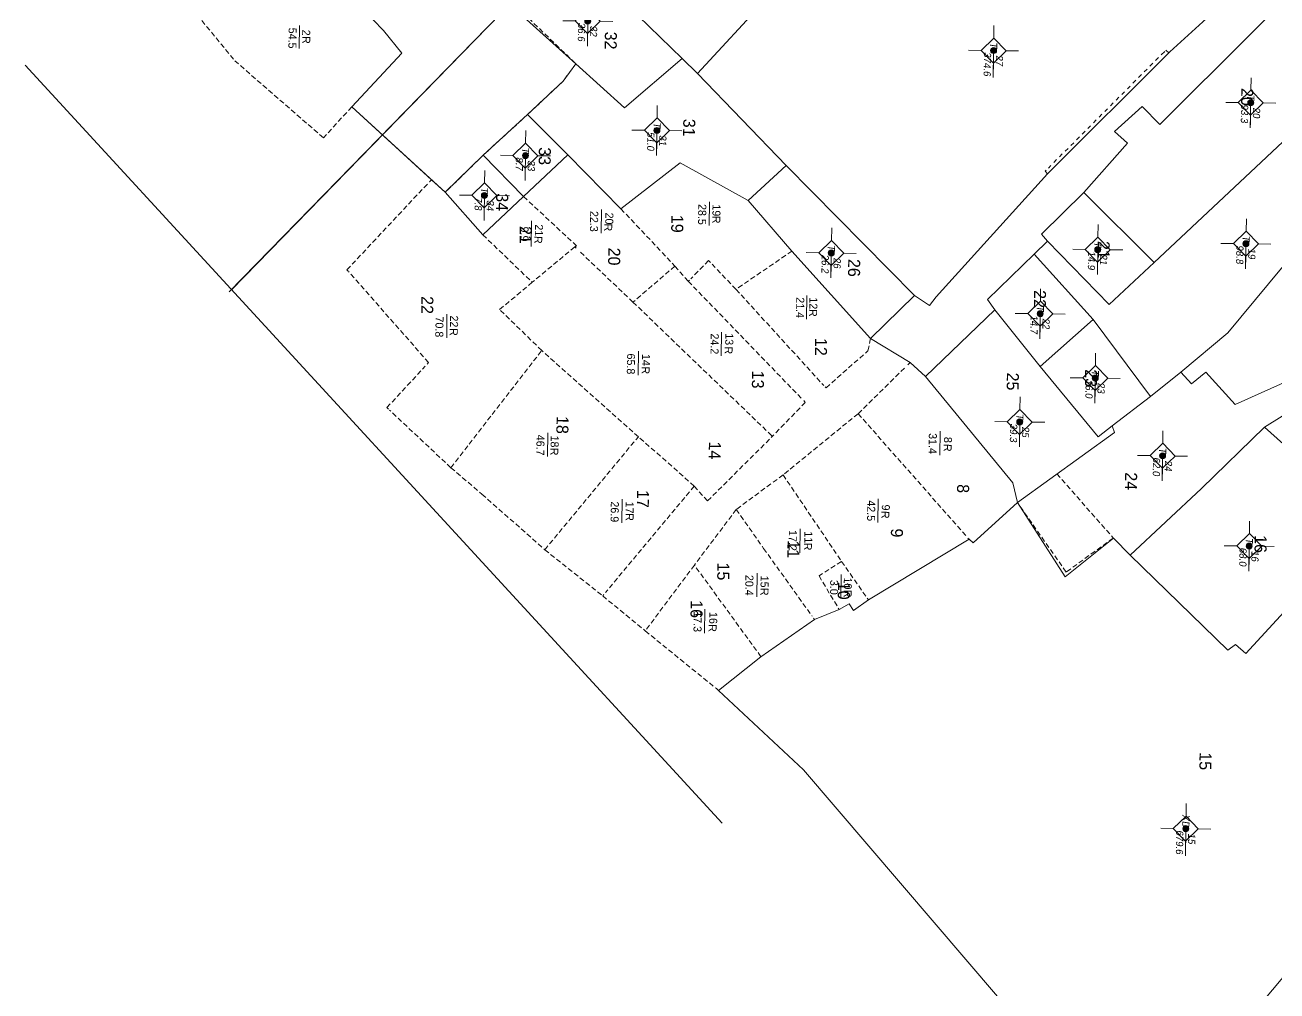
# Model space of a CAD drawing. Extents: x 601689 to 602595, y 1189742 to 1190763.
# Drawn here: x 601788 to 601850.6, y 1190399.6 to 1190447.8 of the extents above; entities that cross this region are included whole.
import ezdxf
from ezdxf.enums import TextEntityAlignment as Align

# ---------------------------------------------------------------- set-up
doc = ezdxf.new("R2010")
doc.units = 0
doc.header["$MEASUREMENT"] = 0
doc.linetypes.add('HIDDEN', pattern=[0.375, 0.25, -0.125])
for name, color, linetype in [('10', 250, 'Continuous'), ('11', 7, 'Continuous'), ('13', 7, 'Continuous'), ('14', 7, 'Continuous'), ('22', 7, 'Continuous'), ('31', 7, 'Continuous'), ('53', 7, 'Continuous'), ('54', 7, 'Continuous'), ('55', 7, 'Continuous'), ('57', 7, 'Continuous'), ('60', 7, 'Continuous'), ('CONSTRUCTION_CLASS', 7, 'Continuous')]:
    doc.layers.add(name, color=color, linetype=linetype)
doc.layers.get('0').off()
doc.styles.add('TXT', font='vnshx.shx')

# ---------------------------------------------------------------- blocks, each defined once
blk = doc.blocks.new('BDONG')
at = {"color": 7, "linetype": 'Continuous', "lineweight": 0}
for p, q in [((0, 0), (0, -1.508)), ((0, 0), (2.759, 0)), ((0.342, 0), (0.342, -1.508)), ((0.797, 0), (0.797, -1.508)), ((1.274, 0), (1.274, -1.508)), ((1.73, 0), (1.73, -1.508)), ((1.753, 0), (1.753, -1.508)), ((2.072, 0), (2.072, -1.508)), ((2.759, 0), (2.759, -1.508)), ((0, -0.308), (1.73, -0.308)), ((0, -0.458), (1.73, -0.458)), ((0, -0.608), (1.73, -0.608)), ((1.753, -0.308), (2.759, -0.308)), ((1.753, -0.458), (2.759, -0.458)), ((1.753, -0.608), (2.759, -0.608)), ((0, -0.758), (1.73, -0.758)), ((0, -0.908), (1.73, -0.908)), ((0, -1.058), (1.73, -1.058)), ((0, -1.208), (1.73, -1.208)), ((1.753, -0.758), (2.759, -0.758)), ((1.753, -0.908), (2.759, -0.908)), ((1.753, -1.058), (2.759, -1.058)), ((1.753, -1.208), (2.759, -1.208)), ((0, -1.358), (1.73, -1.358)), ((0, -1.508), (1.73, -1.508)), ((1.753, -1.358), (2.759, -1.358)), ((1.753, -1.508), (2.759, -1.508))]:
    blk.add_line(p, q, dxfattribs=at)
at = {"color": 7, "linetype": 'Continuous', "lineweight": 0, "style": 'TXT'}
blk.add_text('B%%182ng c%%184c th%%246a bi%%213n %%174%%233ng ', height=0.05, rotation=359.99999, dxfattribs=at).set_placement((0.008, 0.046))
for s, height, p in [('(D%%239ng cho ch%%216nh l%%253 bi%%213n %%174%%233ng)', 0.054, (1.743, 0.05)), ('Th%%246a th%%170m', 0.05, (0.227, -0.214)), ('s%%232 TT', 0.05, (0.21, -0.099)), ('Th%%246a th%%170m', 0.05, (0.63, -0.213)), ('s%%232 hi%%214u', 0.05, (0.639, -0.104)), ('g%%232c c%%241a th%%246a', 0.05, (1.137, -0.187)), ('s%%232 hi%%214u th%%246a', 0.05, (1.135, -0.103)), ('m%%237i th%%170m', 0.05, (1.101, -0.282)), ('s%%232 hi%%214u th%%246a', 0.05, (1.612, -0.107)), ('l%%169n c%%203n', 0.05, (1.56, -0.224)), ('Th%%246a b%%225', 0.05, (1.956, -0.203)), ('s%%232 TT', 0.05, (1.936, -0.114)), ('s%%232 hi%%214u th%%246a b%%225', 0.05, (2.559, -0.108)), ('(ch%%216 %%174%%184nh s%%232 m%%233t l%%199n)', 0.05, (2.638, -0.204))]:
    blk.add_text(s, height=height, rotation=359.99999, dxfattribs=at).set_placement(p, align=Align.CENTER)
blk = doc.blocks.new('Q')
at = {"color": 7, "linetype": 'Continuous', "lineweight": 0, "style": 'TXT'}
for s, height, p in [('%%167o v%%207 th%%184ng 10 n%%168m 2001 %%174%%213n th%%184ng 5 n%%168m 2002', 0.5, (0, 5.4)), ('Ki%%211m tra th%%184ng      n%%168m', 0.5, (21, 5.4)), ('C%%172 quan %%174o v%%207: X%%221 nghi%%214p PTCN Tr%%190c %%174%%222a - B%%182n %%174%%229 ', 0.5, (0, 4.4)), ('C%%172 quan ki%%211m tra: C%%171ng ty XNK v%%181 t%%173 v%%202n d%%222ch v%%244 %%167o %%174%%185c B%%182n %%174%%229', 0.499998, (21, 4.4))]:
    blk.add_text(s, height=height, dxfattribs=at).set_placement(p)
blk = doc.blocks.new('*M3006300630063006')
at = {"layer": '13', "color": 3, "linetype": 'Continuous', "lineweight": 0}
blk.add_line((602422.553, 1189511.948), (602423.573, 1189511.948), dxfattribs=at)
at = {"layer": '13', "color": 3, "linetype": 'Continuous', "lineweight": 0, "style": 'TXT', "oblique": 7.60551}
blk.add_text('T', height=0.36, dxfattribs=at).set_placement((602422.356, 1189511.948), align=Align.MIDDLE_RIGHT)
for s, p in [('16', (602422.703, 1189512.248)), ('68.0', (602422.553, 1189511.648))]:
    blk.add_text(s, height=0.36, dxfattribs=at).set_placement(p, align=Align.MIDDLE_LEFT)
blk = doc.blocks.new('*M3007300730073007')
at = {"layer": '13', "color": 3, "linetype": 'Continuous', "lineweight": 0}
blk.add_line((602400.404, 1189511.701), (602401.424, 1189511.701), dxfattribs=at)
at = {"layer": '13', "color": 3, "linetype": 'Continuous', "lineweight": 0, "style": 'TXT', "oblique": 7.60551}
for s, p in [('20', (602400.554, 1189512.001)), ('93.3', (602400.404, 1189511.401))]:
    blk.add_text(s, height=0.36, dxfattribs=at).set_placement(p, align=Align.MIDDLE_LEFT)
blk.add_text('T', height=0.36, dxfattribs=at).set_placement((602400.207, 1189511.701), align=Align.MIDDLE_RIGHT)
blk = doc.blocks.new('*M3008300830083008')
at = {"layer": '13', "color": 3, "linetype": 'Continuous', "lineweight": 0}
blk.add_line((602407.448, 1189511.568), (602408.468, 1189511.568), dxfattribs=at)
at = {"layer": '13', "color": 3, "linetype": 'Continuous', "lineweight": 0, "style": 'TXT', "oblique": 7.60551}
for s, p in [('19', (602407.598, 1189511.868)), ('98.8', (602407.448, 1189511.268))]:
    blk.add_text(s, height=0.36, dxfattribs=at).set_placement(p, align=Align.MIDDLE_LEFT)
blk.add_text('T', height=0.36, dxfattribs=at).set_placement((602407.251, 1189511.568), align=Align.MIDDLE_RIGHT)
blk = doc.blocks.new('*M3009300930093009')
at = {"layer": '13', "color": 3, "linetype": 'Continuous', "lineweight": 0}
blk.add_line((602436.718, 1189508.986), (602437.993, 1189508.986), dxfattribs=at)
at = {"layer": '13', "color": 3, "linetype": 'Continuous', "lineweight": 0, "style": 'TXT', "oblique": 7.60551}
blk.add_text('XD', height=0.36, dxfattribs=at).set_placement((602436.599, 1189508.986), align=Align.MIDDLE_RIGHT)
for s, p in [('679.6', (602436.718, 1189508.686)), ('15', (602436.868, 1189509.286))]:
    blk.add_text(s, height=0.36, dxfattribs=at).set_placement(p, align=Align.MIDDLE_LEFT)
blk = doc.blocks.new('*M3010301030103010')
at = {"layer": '13', "color": 3, "linetype": 'Continuous', "lineweight": 0}
blk.add_line((602418.106, 1189507.555), (602419.126, 1189507.555), dxfattribs=at)
at = {"layer": '13', "color": 3, "linetype": 'Continuous', "lineweight": 0, "style": 'TXT', "oblique": 7.60551}
blk.add_text('T', height=0.36, dxfattribs=at).set_placement((602417.909, 1189507.555), align=Align.MIDDLE_RIGHT)
for s, p in [('24', (602418.256, 1189507.855)), ('62.0', (602418.106, 1189507.255))]:
    blk.add_text(s, height=0.36, dxfattribs=at).set_placement(p, align=Align.MIDDLE_LEFT)
blk = doc.blocks.new('*M3011301130113011')
at = {"layer": '13', "color": 3, "linetype": 'Continuous', "lineweight": 0}
blk.add_line((602407.85, 1189504.162), (602408.87, 1189504.162), dxfattribs=at)
at = {"layer": '13', "color": 3, "linetype": 'Continuous', "lineweight": 0, "style": 'TXT', "oblique": 7.60551}
for s, p in [('21', (602408, 1189504.462)), ('14.9', (602407.85, 1189503.862))]:
    blk.add_text(s, height=0.36, dxfattribs=at).set_placement(p, align=Align.MIDDLE_LEFT)
blk.add_text('T', height=0.36, dxfattribs=at).set_placement((602407.653, 1189504.162), align=Align.MIDDLE_RIGHT)
blk = doc.blocks.new('*M3012301230123012')
at = {"layer": '13', "color": 3, "linetype": 'Continuous', "lineweight": 0}
blk.add_line((602414.269, 1189504.132), (602415.289, 1189504.132), dxfattribs=at)
at = {"layer": '13', "color": 3, "linetype": 'Continuous', "lineweight": 0, "style": 'TXT', "oblique": 7.60551}
for s, p in [('23', (602414.419, 1189504.432)), ('16.0', (602414.269, 1189503.832))]:
    blk.add_text(s, height=0.36, dxfattribs=at).set_placement(p, align=Align.MIDDLE_LEFT)
blk.add_text('T', height=0.36, dxfattribs=at).set_placement((602414.072, 1189504.132), align=Align.MIDDLE_RIGHT)
blk = doc.blocks.new('*M3014301430143014')
at = {"layer": '13', "color": 3, "linetype": 'Continuous', "lineweight": 0}
blk.add_line((602411.094, 1189501.334), (602412.114, 1189501.334), dxfattribs=at)
at = {"layer": '13', "color": 3, "linetype": 'Continuous', "lineweight": 0, "style": 'TXT', "oblique": 7.60551}
blk.add_text('T', height=0.36, dxfattribs=at).set_placement((602410.897, 1189501.334), align=Align.MIDDLE_RIGHT)
for s, p in [('22', (602411.244, 1189501.634)), ('14.7', (602411.094, 1189501.034))]:
    blk.add_text(s, height=0.36, dxfattribs=at).set_placement(p, align=Align.MIDDLE_LEFT)
blk = doc.blocks.new('*M3015301530153015')
at = {"layer": '13', "color": 3, "linetype": 'Continuous', "lineweight": 0}
blk.add_line((602416.518, 1189500.388), (602417.538, 1189500.388), dxfattribs=at)
at = {"layer": '13', "color": 3, "linetype": 'Continuous', "lineweight": 0, "style": 'TXT', "oblique": 7.60551}
for s, p in [('25', (602416.668, 1189500.688)), ('39.3', (602416.518, 1189500.088))]:
    blk.add_text(s, height=0.36, dxfattribs=at).set_placement(p, align=Align.MIDDLE_LEFT)
blk.add_text('T', height=0.36, dxfattribs=at).set_placement((602416.321, 1189500.388), align=Align.MIDDLE_RIGHT)
blk = doc.blocks.new('*M3017301730173017')
at = {"layer": '13', "color": 3, "linetype": 'Continuous', "lineweight": 0}
blk.add_line((602397.979, 1189498.812), (602399.254, 1189498.812), dxfattribs=at)
at = {"layer": '13', "color": 3, "linetype": 'Continuous', "lineweight": 0, "style": 'TXT', "oblique": 7.60551}
blk.add_text('T', height=0.36, dxfattribs=at).set_placement((602397.782, 1189498.812), align=Align.MIDDLE_RIGHT)
for s, p in [('27', (602398.129, 1189499.112)), ('374.6', (602397.979, 1189498.512))]:
    blk.add_text(s, height=0.36, dxfattribs=at).set_placement(p, align=Align.MIDDLE_LEFT)
blk = doc.blocks.new('*M3019301930193019')
at = {"layer": '13', "color": 3, "linetype": 'Continuous', "lineweight": 0}
blk.add_line((602408.212, 1189490.848), (602409.232, 1189490.848), dxfattribs=at)
at = {"layer": '13', "color": 3, "linetype": 'Continuous', "lineweight": 0, "style": 'TXT', "oblique": 7.60551}
for s, p in [('26', (602408.362, 1189491.148)), ('26.2', (602408.212, 1189490.548))]:
    blk.add_text(s, height=0.36, dxfattribs=at).set_placement(p, align=Align.MIDDLE_LEFT)
blk.add_text('T', height=0.36, dxfattribs=at).set_placement((602408.015, 1189490.848), align=Align.MIDDLE_RIGHT)
blk = doc.blocks.new('*M3020302030203020')
at = {"layer": '13', "color": 3, "linetype": 'Continuous', "lineweight": 0}
blk.add_line((602402.215, 1189482.044), (602403.235, 1189482.044), dxfattribs=at)
at = {"layer": '13', "color": 3, "linetype": 'Continuous', "lineweight": 0, "style": 'TXT', "oblique": 7.60551}
blk.add_text('T', height=0.36, dxfattribs=at).set_placement((602402.018, 1189482.044), align=Align.MIDDLE_RIGHT)
for s, p in [('31', (602402.365, 1189482.344)), ('51.0', (602402.215, 1189481.744))]:
    blk.add_text(s, height=0.36, dxfattribs=at).set_placement(p, align=Align.MIDDLE_LEFT)
blk = doc.blocks.new('*M3021302130213021')
at = {"layer": '13', "color": 3, "linetype": 'Continuous', "lineweight": 0}
blk.add_line((602396.804, 1189478.503), (602397.824, 1189478.503), dxfattribs=at)
at = {"layer": '13', "color": 3, "linetype": 'Continuous', "lineweight": 0, "style": 'TXT', "oblique": 7.60551}
for s, p in [('32', (602396.954, 1189478.803)), ('36.6', (602396.804, 1189478.203))]:
    blk.add_text(s, height=0.36, dxfattribs=at).set_placement(p, align=Align.MIDDLE_LEFT)
blk.add_text('T', height=0.36, dxfattribs=at).set_placement((602396.607, 1189478.503), align=Align.MIDDLE_RIGHT)
blk = doc.blocks.new('*M3022302230223022')
at = {"layer": '13', "color": 3, "linetype": 'Continuous', "lineweight": 0}
blk.add_line((602403.569, 1189475.49), (602404.334, 1189475.49), dxfattribs=at)
at = {"layer": '13', "color": 3, "linetype": 'Continuous', "lineweight": 0, "style": 'TXT', "oblique": 7.60551}
for s, p in [('33', (602403.719, 1189475.79)), ('8.7', (602403.569, 1189475.19))]:
    blk.add_text(s, height=0.36, dxfattribs=at).set_placement(p, align=Align.MIDDLE_LEFT)
blk.add_text('T', height=0.36, dxfattribs=at).set_placement((602403.372, 1189475.49), align=Align.MIDDLE_RIGHT)
blk = doc.blocks.new('*M3023302330233023')
at = {"layer": '13', "color": 3, "linetype": 'Continuous', "lineweight": 0}
blk.add_line((602405.59, 1189473.467), (602406.355, 1189473.467), dxfattribs=at)
at = {"layer": '13', "color": 3, "linetype": 'Continuous', "lineweight": 0, "style": 'TXT', "oblique": 7.60551}
for s, p in [('34', (602405.74, 1189473.767)), ('7.8', (602405.59, 1189473.167))]:
    blk.add_text(s, height=0.36, dxfattribs=at).set_placement(p, align=Align.MIDDLE_LEFT)
blk.add_text('T', height=0.36, dxfattribs=at).set_placement((602405.393, 1189473.467), align=Align.MIDDLE_RIGHT)
blk = doc.blocks.new('CENTRD')
at = {"layer": '11', "linetype": 'Continuous', "lineweight": 0}
h = blk.add_hatch(color=2, dxfattribs=at)
edge = h.paths.add_edge_path()
edge.add_arc((0, 0), 0.15, 0, 360)
at = {"layer": '11', "color": 2, "linetype": 'Continuous', "lineweight": 0}
for p, q in [((0, 1.25), (0, 0.625)), ((-0.625, 0), (-1.25, 0)), ((0, 0.625), (-0.625, 0)), ((-0.625, 0), (0, -0.625)), ((0.625, 0), (0, 0.625)), ((0, -0.625), (0.625, 0)), ((1.25, 0), (0.625, 0)), ((0, -0.625), (0, -1.25))]:
    blk.add_line(p, q, dxfattribs=at)
blk.add_circle((0, 0), 0.15, dxfattribs=at)

msp = doc.modelspace()

# ---------------------------------------------------------------- linework, layer by layer
at = {"layer": '10', "color": 7, "linetype": 'Continuous', "lineweight": 0}
for p, q in [((601833.297, 1190458.095), (601821.593, 1190445.406)), ((601818.622, 1190448.296), (601820.823, 1190446.156)), ((601857.585, 1190448.312), (601844.415, 1190435.973)), ((601820.823, 1190446.156), (601821.593, 1190445.406)), ((601821.593, 1190445.406), (601826.02, 1190440.824)), ((601813.094, 1190443.362), (601810.876, 1190441.332)), ((601813.094, 1190443.362), (601815.107, 1190441.345)), ((601810.876, 1190441.332), (601808.981, 1190439.478)), ((601810.876, 1190441.332), (601812.898, 1190439.264)), ((601826.02, 1190440.824), (601824.126, 1190439.07)), ((601826.02, 1190440.824), (601832.442, 1190434.326)), ((601840.902, 1190439.461), (601844.415, 1190435.973)), ((601839.089, 1190437.035), (601838.42, 1190436.385)), ((601838.42, 1190436.385), (601841.365, 1190433.123)), ((601832.442, 1190434.326), (601830.241, 1190432.166)), ((601836.462, 1190433.611), (601832.986, 1190430.279)), ((601836.462, 1190433.611), (601838.713, 1190430.78)), ((601841.365, 1190433.123), (601838.713, 1190430.78)), ((601841.365, 1190433.123), (601844.233, 1190429.274)), ((601845.749, 1190430.484), (601844.233, 1190429.274)), ((601844.233, 1190429.274), (601842.322, 1190427.81)), ((601850.819, 1190428.284), (601849.932, 1190427.746))]:
    msp.add_line(p, q, dxfattribs=at)
for points in [[(601844.153, 1190458.517), (601848.52, 1190454.597), (601851.255, 1190452.009), (601845.199, 1190446.492), (601839.095, 1190440.405), (601833.521, 1190434.262), (601833.194, 1190433.816), (601832.442, 1190434.326)], [(601818.622, 1190448.296), (601813.153, 1190453.511), (601811.412, 1190451.985), (601813.46, 1190449.597), (601812.565, 1190448.539), (601815.509, 1190445.899)], [(601857.585, 1190448.312), (601853.915, 1190452.052), (601844.699, 1190442.868), (601843.821, 1190443.771), (601842.434, 1190442.51), (601843.086, 1190441.93), (601840.902, 1190439.461)], [(601859.729, 1190446.462), (601848.096, 1190432.452), (601845.749, 1190430.484)], [(601815.509, 1190445.899), (601814.877, 1190445.037), (601813.094, 1190443.362)], [(601815.509, 1190445.899), (601817.939, 1190443.706), (601820.823, 1190446.156)], [(601840.902, 1190439.461), (601838.784, 1190437.389), (601839.089, 1190437.035)], [(601839.089, 1190437.035), (601842.175, 1190433.863), (601844.415, 1190435.973)], [(601838.42, 1190436.385), (601836.088, 1190434.126), (601836.462, 1190433.611)], [(601838.713, 1190430.78), (601841.615, 1190427.25), (601842.322, 1190427.81)], [(601852.031, 1190429.827), (601851.547, 1190430.264), (601848.467, 1190428.876), (601847.01, 1190430.496), (601846.281, 1190429.906), (601845.749, 1190430.484)], [(601842.322, 1190427.81), (601842.437, 1190427.468), (601837.58, 1190423.975)], [(601843.213, 1190421.347), (601846.79, 1190424.679), (601849.932, 1190427.746)], [(601849.932, 1190427.746), (601855.138, 1190423.094), (601849.007, 1190416.428), (601848.493, 1190416.885), (601848.099, 1190416.591), (601843.213, 1190421.347)], [(601837.58, 1190423.975), (601839.968, 1190420.262), (601842.386, 1190422.2), (601843.213, 1190421.347)]]:
    msp.add_lwpolyline(points, dxfattribs=at)
at = {"layer": '14', "color": 6, "linetype": 'HIDDEN', "lineweight": 0}
for p, q in [((601844.777, 1190446.347), (601845.01, 1190446.574)), ((601845.01, 1190446.574), (601845.148, 1190446.453)), ((601844.209, 1190445.786), (601844.35, 1190445.923)), ((601844.492, 1190446.061), (601844.635, 1190446.209)), ((601843.641, 1190445.213), (601843.783, 1190445.362)), ((601843.925, 1190445.5), (601844.067, 1190445.638)), ((601842.8, 1190444.365), (601842.942, 1190444.503)), ((601843.084, 1190444.651), (601843.225, 1190444.789)), ((601843.357, 1190444.937), (601843.499, 1190445.075)), ((601842.231, 1190443.802), (601842.373, 1190443.94)), ((601842.515, 1190444.079), (601842.658, 1190444.227)), ((601841.664, 1190443.23), (601841.806, 1190443.378)), ((601841.948, 1190443.516), (601842.089, 1190443.654)), ((601841.106, 1190442.668), (601841.238, 1190442.806)), ((601841.38, 1190442.954), (601841.522, 1190443.092)), ((601840.539, 1190442.105), (601840.681, 1190442.243)), ((601840.823, 1190442.381), (601840.964, 1190442.529)), ((601839.687, 1190441.247), (601839.828, 1190441.396)), ((601839.97, 1190441.534), (601840.112, 1190441.672)), ((601840.254, 1190441.82), (601840.396, 1190441.957)), ((601839.129, 1190440.685), (601839.261, 1190440.823)), ((601839.403, 1190440.971), (601839.545, 1190441.109)), ((601839.559, 1190425.408), (601842.297, 1190422.291)), ((601842.297, 1190422.291), (601842.376, 1190422.2))]:
    msp.add_line(p, q, dxfattribs=at)
for points in [[(601839.095, 1190440.405), (601838.967, 1190440.527), (601839.017, 1190440.576)], [(601842.376, 1190422.2), (601840.022, 1190420.502), (601837.6, 1190423.945)]]:
    msp.add_lwpolyline(points, dxfattribs=at)
at = {"layer": '22', "color": 7, "linetype": 'HIDDEN', "lineweight": 0}
for p, q in [((601812.607, 1190448.699), (601815.509, 1190445.899)), ((601815.509, 1190445.899), (601814.877, 1190445.037)), ((601814.877, 1190445.037), (601813.094, 1190443.362)), ((601813.094, 1190443.362), (601810.876, 1190441.332)), ((601810.876, 1190441.332), (601808.981, 1190439.478))]:
    msp.add_line(p, q, dxfattribs=at)
at = {"layer": '31', "color": 92, "linetype": 'Continuous', "lineweight": 0}
msp.add_line((601815.107, 1190441.345), (601812.898, 1190439.264), dxfattribs=at)
for points in [[(601808.229, 1190451.75), (601808.515, 1190451.435), (601805.374, 1190448.093), (601805.901, 1190447.561), (601806.806, 1190446.429), (601804.309, 1190443.743), (601808.981, 1190439.478)], [(601808.229, 1190451.75), (601808.515, 1190451.435), (601805.369, 1190448.088), (601805.901, 1190447.561), (601806.806, 1190446.429), (601804.309, 1190443.743), (601808.289, 1190440.107), (601808.981, 1190439.478), (601810.861, 1190437.352)], [(601815.107, 1190441.345), (601817.76, 1190438.658), (601820.732, 1190440.947), (601824.126, 1190439.07)], [(601808.981, 1190439.478), (601810.861, 1190437.352), (601812.898, 1190439.264)], [(601830.241, 1190432.166), (601826.311, 1190436.54), (601824.126, 1190439.07)], [(601832.986, 1190430.279), (601832.215, 1190430.969), (601830.241, 1190432.166)], [(601832.986, 1190430.279), (601837.353, 1190424.958), (601837.58, 1190423.975)], [(601837.58, 1190423.975), (601835.372, 1190421.965), (601835.164, 1190422.138), (601830.133, 1190419.107), (601829.385, 1190418.587), (601829.17, 1190418.91), (601828.666, 1190418.637), (601827.439, 1190418.134), (601824.764, 1190416.271), (601822.64, 1190414.589), (601826.896, 1190410.621), (601841.532, 1190393.519), (601844.263, 1190395.742), (601845.748, 1190396.822), (601849.909, 1190399.115), (601851.719, 1190401.27)]]:
    msp.add_lwpolyline(points, dxfattribs=at)
at = {"layer": '54', "color": 172, "linetype": 'Continuous', "lineweight": 0}
msp.add_line((601801.694, 1190447.819), (601801.679, 1190446.659), dxfattribs=at)
at = {"layer": '55', "color": 253, "linetype": 'Continuous', "lineweight": 0}
for p, q in [((601822.195, 1190439.006), (601822.178, 1190437.818)), ((601816.789, 1190438.621), (601816.773, 1190437.431)), ((601813.292, 1190438.049), (601813.274, 1190436.769)), ((601827.051, 1190434.32), (601827.035, 1190433.131)), ((601809.068, 1190433.396), (601809.052, 1190432.207)), ((601822.786, 1190432.488), (601822.77, 1190431.298)), ((601818.633, 1190431.535), (601818.617, 1190430.346)), ((601814.106, 1190427.458), (601814.09, 1190426.268)), ((601833.718, 1190427.538), (601833.702, 1190426.348)), ((601817.821, 1190424.146), (601817.805, 1190422.957)), ((601830.622, 1190424.161), (601830.606, 1190422.971)), ((601826.721, 1190422.654), (601826.704, 1190421.464)), ((601824.581, 1190420.453), (601824.564, 1190419.263)), ((601828.78, 1190420.386), (601828.764, 1190419.196)), ((601821.956, 1190418.639), (601821.94, 1190417.449))]:
    msp.add_line(p, q, dxfattribs=at)
at = {"layer": '57', "color": 172, "linetype": 'Continuous', "lineweight": 0}
msp.add_line((601811.763, 1190448.411), (601798.182, 1190434.496), dxfattribs=at)
msp.add_lwpolyline([(601812.551, 1190454.05), (601809.595, 1190450.791), (601811.763, 1190448.411), (601798.293, 1190434.604)], dxfattribs=at)
at = {"layer": '60', "color": 4, "linetype": 'HIDDEN', "lineweight": 0}
for p, q in [((601796.572, 1190448.348), (601798.47, 1190446.043)), ((601808.188, 1190439.999), (601808.289, 1190440.107)), ((601817.76, 1190438.658), (601820.461, 1190435.79)), ((601810.861, 1190437.352), (601813.329, 1190434.979)), ((601815.454, 1190436.749), (601813.329, 1190434.979)), ((601815.533, 1190436.678), (601815.454, 1190436.749)), ((601818.366, 1190433.99), (601815.652, 1190436.566)), ((601826.311, 1190436.54), (601823.515, 1190434.629)), ((601820.461, 1190435.79), (601818.558, 1190434.157)), ((601820.461, 1190435.79), (601821.131, 1190435.031)), ((601823.515, 1190434.629), (601822.322, 1190435.885)), ((601821.192, 1190435.091), (601821.131, 1190435.031)), ((601821.131, 1190435.031), (601826.849, 1190429.113)), ((601823.515, 1190434.629), (601827.899, 1190429.829)), ((601818.467, 1190434.078), (601818.366, 1190433.99)), ((601818.366, 1190433.99), (601825.335, 1190427.284)), ((601830.21, 1190432.016), (601830.241, 1190432.166)), ((601809.262, 1190425.714), (601813.803, 1190431.572)), ((601818.634, 1190427.265), (601813.803, 1190431.572)), ((601829.62, 1190428.415), (601832.002, 1190430.762)), ((601832.103, 1190430.861), (601832.215, 1190430.969)), ((601809.262, 1190425.714), (601806.192, 1190428.596)), ((601829.62, 1190428.415), (601825.868, 1190425.356)), ((601829.62, 1190428.415), (601835.036, 1190422.29)), ((601813.956, 1190421.619), (601818.634, 1190427.265)), ((601821.43, 1190424.797), (601818.634, 1190427.265)), ((601825.274, 1190427.225), (601825.335, 1190427.284)), ((601825.868, 1190425.356), (601823.525, 1190423.628)), ((601825.868, 1190425.356), (601828.788, 1190421.036)), ((601821.43, 1190424.797), (601816.987, 1190419.477)), ((601821.43, 1190424.797), (601822.09, 1190424.057)), ((601823.525, 1190423.628), (601821.436, 1190420.847)), ((601835.105, 1190422.199), (601835.164, 1190422.138)), ((601813.956, 1190421.619), (601816.855, 1190419.309)), ((601821.436, 1190420.847), (601818.981, 1190417.56)), ((601824.764, 1190416.271), (601821.436, 1190420.847)), ((601828.788, 1190421.036), (601830.025, 1190419.269)), ((601816.915, 1190419.378), (601816.855, 1190419.309)), ((601816.855, 1190419.309), (601818.823, 1190417.692)), ((601830.074, 1190419.188), (601830.133, 1190419.107)), ((601827.39, 1190418.195), (601827.439, 1190418.134)), ((601818.892, 1190417.641), (601818.981, 1190417.56)), ((601818.981, 1190417.56), (601822.512, 1190414.691)), ((601822.522, 1190414.691), (601822.64, 1190414.589))]:
    msp.add_line(p, q, dxfattribs=at)
for points in [[(601804.309, 1190443.743), (601802.888, 1190442.202), (601798.47, 1190446.043)], [(601804.126, 1190435.534), (601804.067, 1190435.605), (601808.177, 1190439.989)], [(601812.898, 1190439.264), (601815.534, 1190436.808), (601815.454, 1190436.749)], [(601822.234, 1190435.977), (601822.145, 1190436.068), (601821.252, 1190435.15)], [(601808.073, 1190430.891), (601808.144, 1190430.97), (601804.146, 1190435.524)], [(601813.803, 1190431.572), (601811.7, 1190433.62), (601813.329, 1190434.979)], [(601827.968, 1190429.758), (601828.017, 1190429.707), (601830.113, 1190431.558), (601830.21, 1190432.006)], [(601806.142, 1190428.636), (601806.064, 1190428.718), (601807.982, 1190430.791)], [(601826.899, 1190429.072), (601826.978, 1190428.981), (601825.335, 1190427.284)], [(601822.09, 1190424.057), (601822.09, 1190424.057), (601825.193, 1190427.136)], [(601809.262, 1190425.714), (601810.814, 1190424.392), (601813.956, 1190421.619)], [(601823.525, 1190423.628), (601824.897, 1190421.679), (601827.321, 1190418.296)], [(601828.788, 1190421.036), (601827.669, 1190420.311), (601828.666, 1190418.637)]]:
    msp.add_lwpolyline(points, dxfattribs=at)
at = {"layer": 'CONSTRUCTION_CLASS', "color": 2, "linetype": 'Continuous', "lineweight": 0}
msp.add_line((601822.818, 1190407.958), (601787.974, 1190445.838), dxfattribs=at)

# ---------------------------------------------------------------- block references
at = {"color": 7, "linetype": 'Continuous', "lineweight": 0}
for name, p, rotation in [('Q', (601813.421, 1190441.705), 269.1680420500809), ('BDONG', (601844.338, 1190432.633), 269.2144660607985)]:
    msp.add_blockref(name, p, dxfattribs=dict(at, rotation=rotation))
at = {"layer": '11', "color": 2, "linetype": 'Continuous', "lineweight": 0, "rotation": 269.1680420500809}
for p in [(601816.102, 1190448.031), (601836.392, 1190446.561), (601849.244, 1190443.949), (601819.564, 1190442.569), (601812.991, 1190441.31), (601810.939, 1190439.319), (601828.28, 1190436.445), (601841.598, 1190436.613), (601849.009, 1190436.908), (601838.723, 1190433.411), (601841.475, 1190430.196), (601837.698, 1190428.001), (601844.842, 1190426.309), (601849.17, 1190421.799), (601846.002, 1190407.678)]:
    msp.add_blockref('CENTRD', p, dxfattribs=at)
at = {"layer": '13', "color": 3, "linetype": 'Continuous', "lineweight": 0, "rotation": 269.1680420500809}
for name in ['*M3021302130213021', '*M3017301730173017', '*M3007300730073007', '*M3020302030203020', '*M3022302230223022', '*M3023302330233023', '*M3011301130113011', '*M3008300830083008', '*M3019301930193019', '*M3014301430143014', '*M3012301230123012', '*M3015301530153015', '*M3010301030103010', '*M3006300630063006', '*M3009300930093009']:
    msp.add_blockref(name, (-578790.27, 1810052.359), dxfattribs=at)

# ---------------------------------------------------------------- texts
at = {"layer": '53', "color": 200, "linetype": 'Continuous', "lineweight": 0, "style": 'TXT'}
for s, p in [('32', (601817.262, 1190447.505)), ('20', (601849.074, 1190444.689)), ('31', (601821.182, 1190443.151)), ('33', (601813.962, 1190441.73)), ('34', (601811.831, 1190439.429)), ('21', (601841.899, 1190437.046)), ('26', (601829.426, 1190436.147)), ('22', (601838.715, 1190434.59)), ('25', (601837.358, 1190430.469)), ('23', (601841.271, 1190430.635)), ('24', (601843.271, 1190425.487)), ('16', (601849.748, 1190422.348)), ('15', (601846.989, 1190411.496))]:
    msp.add_text(s, height=0.6, rotation=269.21439, dxfattribs=at).set_placement(p, align=Align.MIDDLE_LEFT)
at = {"layer": '54', "color": 172, "linetype": 'Continuous', "lineweight": 0, "style": 'TXT'}
for s, p in [('54.5', (601801.353, 1190447.703)), ('2', (601802.031, 1190447.604)), ('R', (601802.038, 1190447.284))]:
    msp.add_text(s, height=0.4, rotation=269.21439, dxfattribs=at).set_placement(p, align=Align.MIDDLE_LEFT)
at = {"layer": '54', "color": 253, "linetype": 'Continuous', "lineweight": 0, "style": 'TXT'}
for s, p in [('19', (601820.586, 1190438.349)), ('21', (601813.008, 1190437.793)), ('20', (601817.433, 1190436.713)), ('22', (601808.09, 1190434.29)), ('12', (601827.772, 1190432.2)), ('13', (601824.619, 1190430.564)), ('18', (601814.847, 1190428.297)), ('14', (601822.461, 1190427.023)), ('17', (601818.867, 1190424.602)), ('8', (601834.872, 1190424.892)), ('9', (601831.562, 1190422.678)), ('11', (601826.393, 1190422.089)), ('15', (601822.888, 1190420.977)), ('10', (601828.915, 1190420.014)), ('16', (601821.551, 1190419.095))]:
    msp.add_text(s, height=0.6, rotation=269.21439, dxfattribs=at).set_placement(p, align=Align.MIDDLE_LEFT)
at = {"layer": '55', "color": 253, "linetype": 'Continuous', "lineweight": 0, "style": 'TXT'}
for s, p in [('28.5', (601821.833, 1190438.892)), ('22.3', (601816.428, 1190438.546)), ('20', (601817.187, 1190438.465)), ('19', (601822.543, 1190438.873)), ('R', (601822.535, 1190438.303)), ('9.9', (601812.948, 1190437.764)), ('21', (601813.669, 1190437.874)), ('R', (601817.129, 1190437.916)), ('R', (601813.631, 1190437.295)), ('21.4', (601826.73, 1190434.234)), ('12', (601827.39, 1190434.226)), ('70.8', (601808.696, 1190433.272)), ('22', (601809.427, 1190433.321)), ('R', (601827.371, 1190433.646)), ('R', (601809.408, 1190432.692)), ('24.2', (601822.455, 1190432.423)), ('13', (601823.185, 1190432.433)), ('65.8', (601818.271, 1190431.421)), ('14', (601819.021, 1190431.4)), ('R', (601823.146, 1190431.773)), ('R', (601819.002, 1190430.78)), ('46.7', (601813.745, 1190427.362)), ('18', (601814.454, 1190427.323)), ('31.4', (601833.357, 1190427.443)), ('8', (601834.114, 1190427.253)), ('R', (601814.436, 1190426.713)), ('R', (601834.099, 1190426.903)), ('26.9', (601817.46, 1190424.031)), ('17', (601818.2, 1190424.021)), ('42.5', (601830.281, 1190424.086)), ('9', (601831.008, 1190423.875)), ('R', (601818.201, 1190423.441)), ('R', (601830.983, 1190423.555)), ('17.2', (601826.36, 1190422.599)), ('11', (601827.139, 1190422.538)), ('R', (601827.112, 1190421.968)), ('20.4', (601824.189, 1190420.359)), ('15', (601824.949, 1190420.319)), ('3.0', (601828.426, 1190420.11)), ('10', (601829.108, 1190420.231)), ('R', (601824.941, 1190419.709)), ('R', (601829.1, 1190419.611)), ('17.3', (601821.604, 1190418.544)), ('16', (601822.384, 1190418.504)), ('R', (601822.345, 1190417.894))]:
    msp.add_text(s, height=0.4, rotation=269.21439, dxfattribs=at).set_placement(p, align=Align.MIDDLE_LEFT)

doc.saveas('drawing.dxf')
